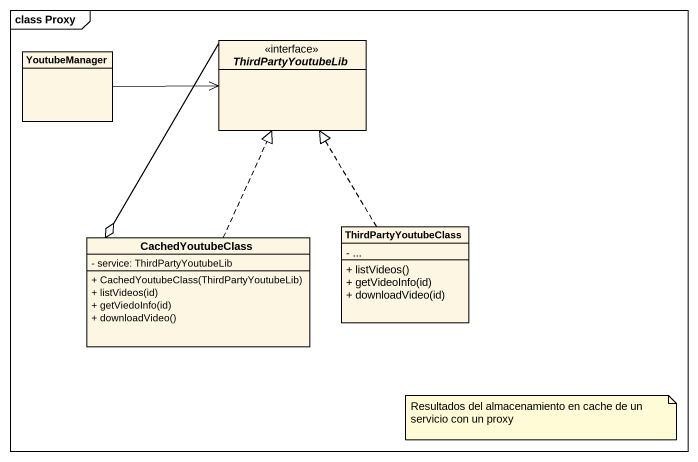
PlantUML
@startuml
mainframe class Proxy
hide circle
hide empty members
skinparam classAttributeIconSize 0
class YoutubeManager
interface ThirdPartyYoutubeLib
class CachedYoutubeClass {
  - service: ThirdPartyYoutubeLib
  + CachedYoutubeClass(ThirdPartyYoutubeLib)
  + listVideos(id)
  + getViedoInfo(id)
  + downloadVideo()
}
class ThirdPartyYoutubeClass {
  - ...
  + listVideos()
  + getVideoInfo(id)
  + downloadVideo(id)
}
YoutubeManager -right-> ThirdPartyYoutubeLib
ThirdPartyYoutubeLib --o CachedYoutubeClass
CachedYoutubeClass .up.|> ThirdPartyYoutubeLib
ThirdPartyYoutubeClass .up.|> ThirdPartyYoutubeLib
note as N1
  Resultados del almacenamiento en cache de un servicio con un proxy
end note
@enduml
